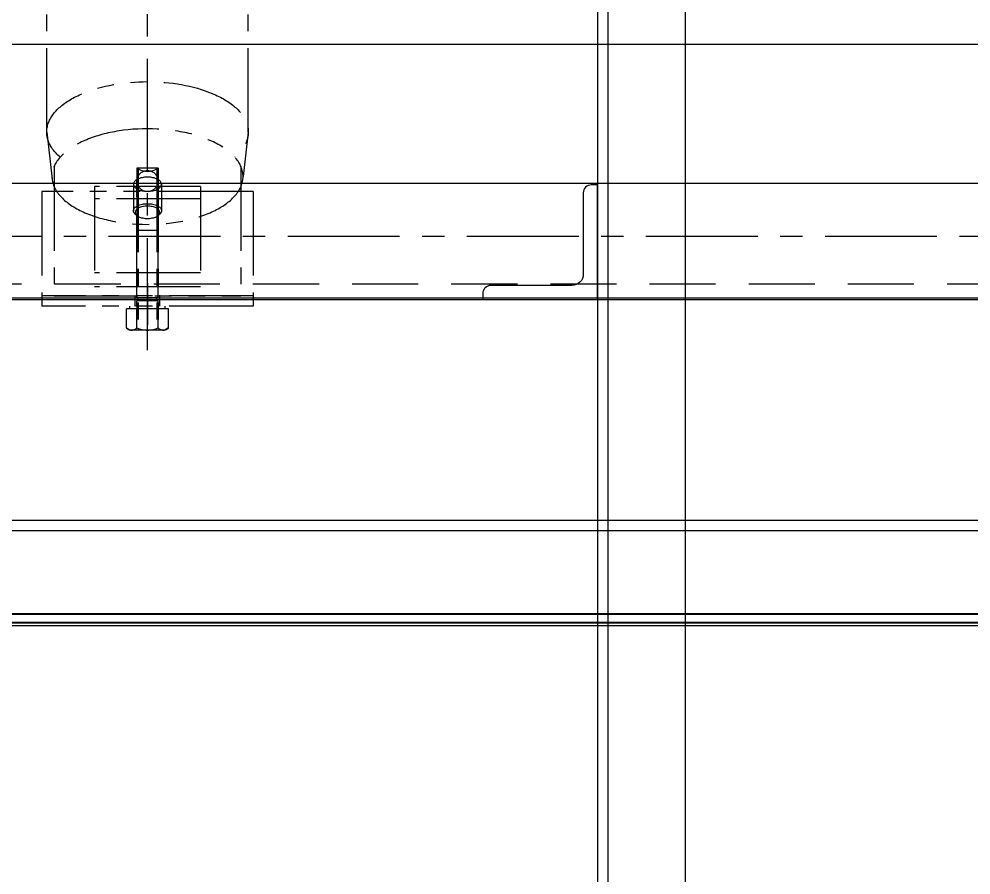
# Model space of a CAD drawing. Header units: millimetres. Extents: x -243837 to -5443, y 40 to 285140.
# Drawn here: x -141608 to -141068, y 77795 to 78281 of the extents above; entities that cross this region are included whole.
import ezdxf

# ---------------------------------------------------------------- set-up
doc = ezdxf.new("R2010")
doc.units = ezdxf.units.MM
for name, pattern in [('CENTER', [50.8, 31.75, -6.35, 6.35, -6.35]), ('CENTER2', [1.125, 0.75, -0.125, 0.125, -0.125]), ('HIDDEN', [0.375, 0.25, -0.125]), ('PHANTOM', [63.5, 31.75, -6.35, 6.35, -6.35, 6.35, -6.35])]:
    doc.linetypes.add(name, pattern=pattern)
doc.layers.add('1', color=7, linetype='Continuous')
doc.layers.add('3', color=3, linetype='Continuous')
for name, color, linetype, lineweight in [('2', 3, 'Continuous', 20), ('DIM', 1, 'Continuous', 9), ('phantom', 4, 'PHANTOM', 5), ('R- PHANTOM', 3, 'PHANTOM', 9), ('R-CENTER', 1, 'CENTER2', 5), ('R-HIDDEN', 3, 'HIDDEN', 9), ('R-OBJECT', 2, 'Continuous', 20)]:
    doc.layers.add(name, color=color, linetype=linetype, lineweight=lineweight)
doc.styles.add('KA', font='romans.shx', dxfattribs={"width": 0.7})
doc.dimstyles.new('rakesh', dxfattribs={"dimscale": 160, "dimtxt": 2.5, "dimasz": 1, "dimexe": 0.8, "dimexo": 0.8, "dimgap": 1, "dimtad": 1, "dimdec": 0, "dimzin": 0, "dimdsep": 46, "dimtxsty": 'KA', "dimblk": 'OBLIQUE', "dimcen": 1.5, "dimclrd": 1, "dimclre": 1, "dimclrt": 2, "dimadec": 0, "dimazin": 0, "dimtfac": 1, "dimtdec": 0, "dimtmove": 0, "dimatfit": 2, "dimfxl": 0, "dimtolj": 1, "dimtzin": 0, "dimlwd": -1, "dimlwe": -1, "dimarcsym": 1})

# ---------------------------------------------------------------- blocks, each defined once
blk = doc.blocks.new('_Oblique')
at = {"color": 0, "linetype": 'ByBlock', "lineweight": -2}
blk.add_line((-0.5, -0.5), (0.5, 0.5), dxfattribs=at)
blk = doc.blocks.new('*D188')
at = {"layer": 'DEFPOINTS', "color": 0, "ltscale": 10, "transparency": 16777216}
for p in [(-106759.94, 78766.01, 169.38), (-190509.57, 78267.14, 181.7), (-106759.94, 68629.34)]:
    blk.add_point(p, dxfattribs=at)
at = {"layer": 'DIM', "color": 1, "ltscale": 10, "transparency": 16777216}
for p, q in [((-106759.94, 78638.01), (-106759.94, 68437.34)), ((-190509.57, 78139.14), (-190509.57, 68437.34)), ((-190509.57, 68629.34), (-106759.94, 68629.34))]:
    blk.add_line(p, q, dxfattribs=at)
at = {"layer": 'DIM', "color": 1, "ltscale": 10, "transparency": 16777216, "xscale": 160, "yscale": 160, "zscale": 160, "rotation": 180}
blk.add_blockref('_Oblique', (-190509.57, 68629.34), dxfattribs=at)
at = {"layer": 'DIM', "color": 1, "ltscale": 10, "transparency": 16777216, "xscale": 160, "yscale": 160, "zscale": 160}
blk.add_blockref('_Oblique', (-106759.94, 68629.34), dxfattribs=at)
at = {"layer": 'DIM', "color": 2, "ltscale": 10, "transparency": 16777216, "insert": (-150134.75, 69094.1), "char_height": 400, "attachment_point": 5, "style": 'KA'}
blk.add_mtext('\\A1;83750 (HORIZONTAL PULLEY CRS.)', dxfattribs=at)
blk = doc.blocks.new('A$Cc1e59ba2')
at = {"layer": 'phantom', "color": 1, "linetype": 'CENTER', "ltscale": 2}
blk.add_line((-665.34, -1037.12, 7.55), (-665.34, 309.58, 7.55), dxfattribs=at)
at = {"layer": 'phantom', "ltscale": 1.5}
for p, q in [((-722.49, -913.52, -32.99), (-722.49, -593.72)), ((-608.19, -913.52, -32.99), (-608.19, -593.72)), ((-722.49, -913.52, -32.99), (-719.45, -940.3, -32.99)), ((-608.19, -913.52, -32.99), (-611.14, -938.76, -32.99)), ((-718.37, -933.17, -32.99), (-718.37, -1006.31, -32.99)), ((-659.34, -934.02), (-671.34, -934.02)), ((-671.34, -934.02), (-671.34, -1025.81, -32.99)), ((-670.59, -934.02), (-670.59, -1025.81, -32.99)), ((-660.09, -934.02), (-660.09, -1024.86, -32.99)), ((-659.34, -934.02), (-659.34, -1025.81, -32.99)), ((-612.31, -933.17, -32.99), (-612.31, -1006.31, -32.99)), ((-635.34, -944.47, -32.99), (-695.34, -944.47, -32.99)), ((-695.34, -944.47, -32.99), (-695.34, -1001.31, -32.99)), ((-673.34, -943.09, -32.99), (-673.34, -958.16, -32.99)), ((-671.34, -1007.31, -32.99), (-671.34, -941.31, -32.99)), ((-659.34, -1007.31, -32.99), (-659.34, -941.31, -32.99)), ((-657.34, -943.09, -32.99), (-657.34, -958.16, -32.99)), ((-635.34, -944.47, -32.99), (-635.34, -1001.31, -32.99)), ((-718.37, -947.31, -32.99), (-725.34, -947.31, -32.99)), ((-725.34, -947.31, -32.99), (-725.34, -1012.31, -32.99)), ((-612.31, -947.31, -32.99), (-718.37, -947.31, -32.99)), ((-651.34, -947.31, -32.99), (-655.34, -947.31, -32.99)), ((-645.34, -947.31, -32.99), (-651.34, -947.31, -32.99)), ((-605.34, -947.31, -32.99), (-612.31, -947.31, -32.99)), ((-605.34, -947.31, -32.99), (-605.34, -1012.31, -32.99)), ((-635.34, -951.39, -32.99), (-695.34, -951.39, -32.99)), ((-659.34, -969.31, -32.99), (-671.34, -969.31, -32.99)), ((-635.34, -993.31, -32.99), (-695.34, -993.31, -32.99)), ((-635.34, -1001.31, -32.99), (-695.34, -1001.31, -32.99)), ((-665.34, -999.25, -32.99), (-665.34, -1022.76, -32.99)), ((-665.34, -1001.31, -32.99), (-665.34, -1006.31, -32.99)), ((-605.34, -1006.31, -32.99), (-725.34, -1006.31, -32.99)), ((-718.37, -1006.31, -32.99), (-612.31, -1006.31, -32.99)), ((-672.34, -1012.31, -32.99), (-672.34, -1006.31, -32.99)), ((-672.34, -1012.31, -32.99), (-672.34, -1006.31, -32.99)), ((-671.34, -1007.31, -32.99), (-659.34, -1007.31, -32.99)), ((-659.34, -1009.31, -32.99), (-671.34, -1009.31, -32.99)), ((-671.34, -1012.31, -32.99), (-671.34, -1009.31, -32.99)), ((-670.59, -1009.31, -32.99), (-670.59, -1007.31, -32.99)), ((-660.09, -1009.31, -32.99), (-660.09, -1007.31, -32.99)), ((-659.34, -1012.31, -32.99), (-659.34, -1009.31, -32.99)), ((-658.34, -1012.31, -32.99), (-658.34, -1006.08, -32.99)), ((-658.34, -1012.31, -32.99), (-658.34, -1006.31, -32.99)), ((-605.34, -1012.31, -32.99), (-725.34, -1012.31, -32.99)), ((-677.34, -1024.56, -32.99), (-677.34, -1013.81, -32.99)), ((-653.34, -1013.81, -32.99), (-677.34, -1013.81, -32.99)), ((-675.34, -1013.81, -32.99), (-675.34, -1012.31, -32.99)), ((-671.34, -1024.56, -32.99), (-671.34, -1013.81, -32.99)), ((-659.34, -1024.56, -32.99), (-659.34, -1013.81, -32.99)), ((-655.34, -1013.81, -32.99), (-655.34, -1012.31, -32.99)), ((-653.34, -1024.56, -32.99), (-653.34, -1013.81, -32.99)), ((-677.34, -1024.56, -32.99), (-675.17, -1025.81, -32.99)), ((-655.5, -1025.81, -32.99), (-675.17, -1025.81, -32.99)), ((-653.34, -1024.56, -32.99), (-655.5, -1025.81, -32.99))]:
    blk.add_line(p, q, dxfattribs=at)
blk.add_circle((-665.34, -941.31, -32.99), 6, dxfattribs=at)
for centre, radius, start, end in [((-665.34, -924.92), 10.9, 236.6036, 303.3964), ((-674.34, -1021.56, -32.99), 4.24, 225, 315), ((-665.34, -1010.78, -32.99), 15.02, 246.4634, 293.5366), ((-656.34, -1021.56, -32.99), 4.24, 225, 315)]:
    blk.add_arc(centre, radius, start, end, dxfattribs=at)
at = {"layer": 'phantom', "ltscale": 1.5, "extrusion": (0, 0, -1)}
for centre, major_axis, start_param, end_param in [((-665.34, -913.52, -32.99), (-57.15, 0), 5.761132, 9.946831), ((-665.34, -958.16, -32.99), (-8, 0), 5.576234, 10.13173)]:
    blk.add_ellipse(centre, major_axis=major_axis, ratio=0.5, start_param=start_param, end_param=end_param, dxfattribs=at)
for centre, major_axis in [((-665.34, -938.76, -32.99), (-54.2, 0)), ((-665.34, -943.09, -32.99), (-8, 0)), ((-665.34, -959.03, -32.99), (-7, 0))]:
    blk.add_ellipse(centre, major_axis=major_axis, ratio=0.5, dxfattribs=at)
blk = doc.blocks.new('A$C661845BB')
at = {"layer": '1', "color": 6, "lineweight": 9}
blk.add_line((0, -645, 0), (17426.88, -645), dxfattribs=at)
at = {"layer": '2', "color": 6, "lineweight": 9}
for p, q in [((10234.05, 1420, 0), (10234.05, -1805, 0)), ((-140, -770, 0), (17566.88, -770)), ((-140, -776, 0), (17566.88, -776))]:
    blk.add_line(p, q, dxfattribs=at)
at = {"layer": '2', "color": 6, "lineweight": 9, "elevation": 0}
blk.add_lwpolyline([(10234.05, -1805), (10284.05, -1805), (10284.05, 1420), (10234.05, 1420)], dxfattribs=at)
blk.add_lwpolyline([(10230.55, -580, 0.414214), (10226.05, -584.5), (10226.05, -630.5, -0.414214), (10219.55, -637), (10173.55, -637, 0.414214), (10169.05, -641.5), (10169.05, -645), (10234.05, -645), (10234.05, -580)], format="xyb", close=True, dxfattribs=at)
at = {"layer": '2', "color": 6, "lineweight": 9}
blk.add_lwpolyline([(17566.88, -770), (17566.88, -830), (-140, -830), (-140, -770)], dxfattribs=at)
at = {"layer": '3', "color": 6, "linetype": 'HIDDEN', "lineweight": 9}
blk.add_line((10240.05, 1420, 0), (10240.05, -1805, 0), dxfattribs=at)
blk = doc.blocks.new('A$C21B33FEA')
at = {"color": 2}
for p, q in [((16457.84, 28.4, 7358.3), (-65014.69, 28.41, 7358.3)), ((16457.84, 23.4, 7358.3), (-65014.69, 23.41, 7358.3))]:
    blk.add_line(p, q, dxfattribs=at)

msp = doc.modelspace()

# ---------------------------------------------------------------- linework, layer by layer
at = {"layer": 'R-CENTER', "color": 1, "linetype": 'CENTER', "ltscale": 2}
msp.add_line((-189410.4, 78158.27, -209.92), (-116541.66, 78157.24, -209.92), dxfattribs=at)
at = {"layer": 'R-HIDDEN', "ltscale": 150}
msp.add_line((-189006.18, 78131.26, -209.92), (-116541.66, 78130.24, -209.92), dxfattribs=at)
at = {"layer": 'R-OBJECT'}
for p, q in [((-189892.71, 78267.12, -169.38), (-116541.66, 78266.05, -169.38)), ((-189410.4, 78188.27, -169.38), (-116541.66, 78187.24, -169.38)), ((-189410.4, 78123.27, -169.38), (-116541.66, 78122.24, -169.38))]:
    msp.add_line(p, q, dxfattribs=at)

# ---------------------------------------------------------------- block references
at = {"color": 4}
msp.add_blockref('A$C21B33FEA', (-124126.13, 77914.84, -7358.3), dxfattribs=at)
at = {"layer": 'R- PHANTOM', "linetype": 'Continuous'}
msp.add_blockref('A$Cc1e59ba2', (-140869.38, 79130.13, 58.34), dxfattribs=at)
at = {"layer": 'R-OBJECT', "ltscale": 10}
msp.add_blockref('A$C661845BB', (-151513.56, 78766.62, -235.28), dxfattribs=at)

# ---------------------------------------------------------------- dimensions: what is measured, and where the dimension line sits
at = {"layer": 'DIM', "ltscale": 10}
dim = msp.add_linear_dim(base=(-106759.94, 68629.34, -169.38), p1=(-190509.57, 78267.14, 12.32), p2=(-106759.94, 78766.01, 0), text='<> (HORIZONTAL PULLEY CRS.)', dimstyle='rakesh', override={"dimexe": 1.2, "dimfxl": 1.5}, dxfattribs=at)
dim.commit()
dim.dimension.update_dxf_attribs({"geometry": '*D188', "text_midpoint": (-150134.75, 68629.34, -169.38), "dimtype": 160})

doc.saveas('drawing.dxf')
